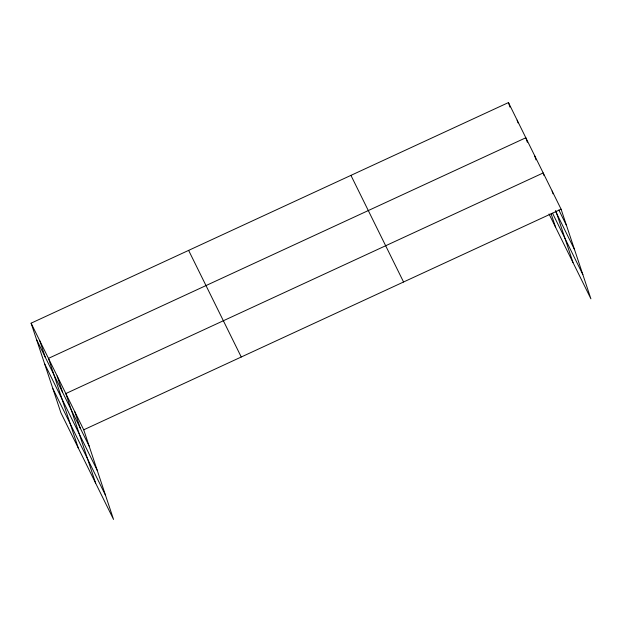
<?xml version="1.0" encoding="UTF-8"?>
<svg xmlns="http://www.w3.org/2000/svg" width="622" height="622" viewBox="0 0 622 622"><rect width="100%" height="100%" fill="white"/><g stroke="black" fill="none" stroke-linecap="round" stroke-linejoin="round"><path stroke-width="0.93" d="M31.1 323.183L83.729 429.802L113.538 519.424L60.909 412.806L31.1 323.183L508.462 102.576L561.091 209.194L590.9 298.817L549.024 213.976M83.729 429.802L561.091 209.194M558.859 210.018L566.533 225.553M555.438 210.967L574.572 249.733M552.561 213.253L582.861 274.636M350.932 175.373L403.561 281.999M188.629 250.386L241.258 357.005M36.542 339.542L89.164 446.161M44.582 363.722L97.211 470.341M52.87 388.626L105.499 495.252M552.142 191.071L553.051 193.8M544.102 175.668L543.193 172.947L65.831 393.555L95.648 483.177M555.788 210.796L573.01 262.562M534.508 155.352L536.024 159.893M527.339 142.306L525.831 137.757L48.469 358.373L78.279 447.988M551.17 213.945L555.64 227.38M517.146 120.17L518.056 122.892M508.462 102.576L509.97 107.116M74.78 411.678L80.222 428.037M57.146 375.96L62.589 392.319M39.785 340.778L45.227 357.137"/></g></svg>
